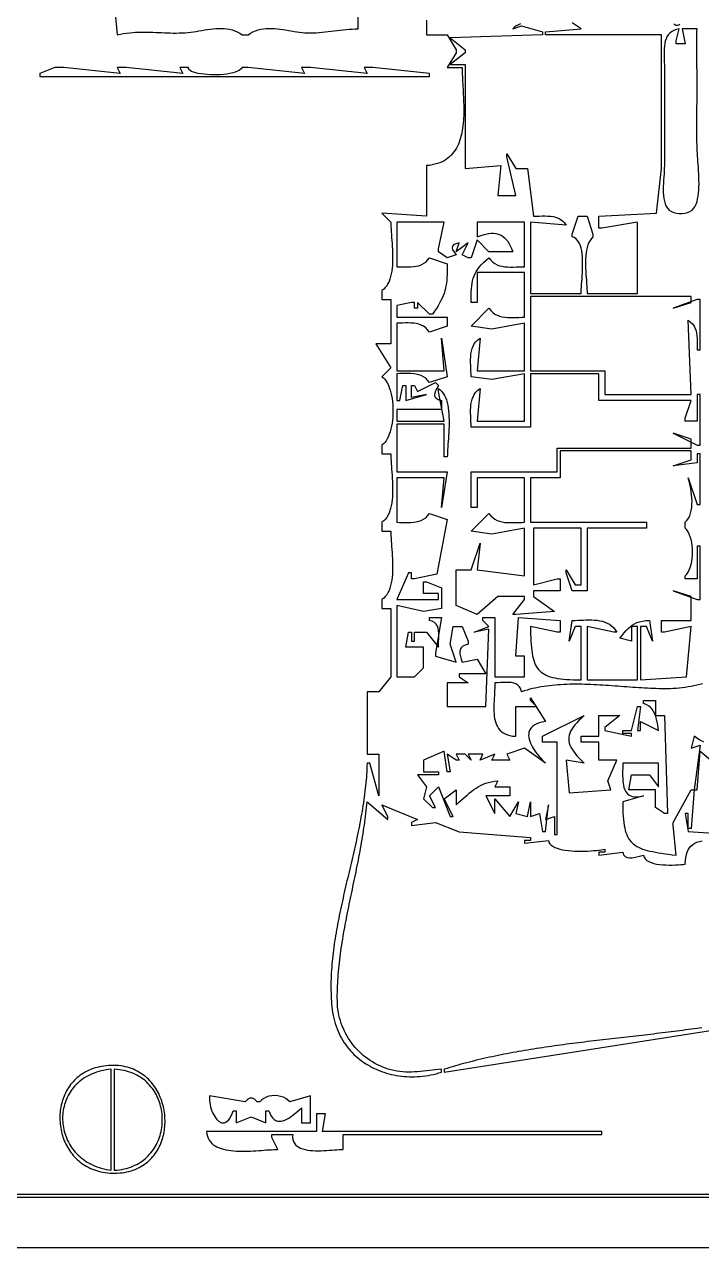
# Model space of a CAD drawing. Header units: metres. Extents: x 0 to 1224, y 0 to 793.
# Drawn here: x 243.8 to 471.5, y 0 to 411.5 of the extents above; entities that cross this region are included whole.
import ezdxf

# ---------------------------------------------------------------- set-up
doc = ezdxf.new("R2010")
doc.units = ezdxf.units.M

msp = doc.modelspace()

# ---------------------------------------------------------------- linework, layer by layer
for points in [[(0, 791), (0, 0), (1224, 0), (1224, 791), (0, 791)], [(36, 774), (36, 17), (1206, 17), (1206, 774), (36, 774)], [(37, 773), (37, 18), (1205, 18), (1205, 773), (37, 773)], [(273, 430), (275, 408), (276.0715, 408.2336), (277.125, 408.4283), (278.162, 408.5871), (279.1842, 408.7128), (280.1932, 408.8084), (281.1904, 408.8769), (282.1775, 408.921), (283.156, 408.9439), (284.1276, 408.9483), (285.0938, 408.9372), (286.0562, 408.9136), (287.0164, 408.8803), (287.9759, 408.8403), (288.9364, 408.7965), (289.8995, 408.7518), (290.8666, 408.7093), (291.8394, 408.6716), (292.8195, 408.6419), (293.8084, 408.6231), (294.8077, 408.618), (295.8191, 408.6295), (296.844, 408.6607), (297.8842, 408.7145), (298.7808, 408.7878), (299.6906, 408.8917), (300.6116, 409.0195), (301.542, 409.1647), (302.4799, 409.3209), (303.4235, 409.4815), (304.371, 409.6401), (305.3204, 409.7901), (306.27, 409.925), (307.2178, 410.0384), (308.162, 410.1236), (309.1008, 410.1743), (310.0323, 410.1838), (310.9547, 410.1458), (311.8661, 410.0536), (312.7647, 409.9008), (313.6485, 409.6809), (314.5158, 409.3874), (315.3647, 409.0137), (316.1934, 408.5534), (317, 408), (318, 408), (319, 408), (319.8065, 408.5534), (320.6351, 409.0137), (321.484, 409.3874), (322.3513, 409.6809), (323.2352, 409.9008), (324.1337, 410.0536), (325.0451, 410.1458), (325.9675, 410.1838), (326.899, 410.1743), (327.8378, 410.1236), (328.7821, 410.0384), (329.7299, 409.925), (330.6794, 409.7901), (331.6289, 409.6401), (332.5763, 409.4815), (333.5199, 409.3209), (334.4578, 409.1647), (335.3882, 409.0195), (336.3092, 408.8917), (337.219, 408.7878), (338.1157, 408.7145), (339.049, 408.674), (339.9988, 408.6666), (340.9633, 408.6885), (341.9408, 408.7359), (342.9295, 408.8052), (343.9276, 408.8926), (344.9334, 408.9944), (345.9451, 409.1069), (346.961, 409.2263), (347.9792, 409.349), (348.9981, 409.4711), (350.0159, 409.5891), (351.0307, 409.6991), (352.0409, 409.7975), (353.0447, 409.8805), (354.0403, 409.9444), (355.026, 409.9854), (356, 410), (356, 454)], [(379, 413), (379, 408), (386, 408), (389, 403), (389, 402), (386, 397), (391, 397), (391.0054, 396.2629), (391.021, 395.505), (391.0453, 394.728), (391.0769, 393.9331), (391.1145, 393.122), (391.1568, 392.2962), (391.2022, 391.457), (391.2496, 390.606), (391.2975, 389.7448), (391.3445, 388.8747), (391.3893, 387.9972), (391.4305, 387.114), (391.4667, 386.2264), (391.4967, 385.3359), (391.5189, 384.4441), (391.5322, 383.5524), (391.5349, 382.6623), (391.5259, 381.7753), (391.5038, 380.8929), (391.4672, 380.0166), (391.4146, 379.1479), (391.3448, 378.2882), (391.2564, 377.4391), (391.148, 376.602), (391.0183, 375.7785), (390.8659, 374.97), (390.6893, 374.178), (390.4874, 373.404), (390.2586, 372.6495), (390.0016, 371.916), (389.7151, 371.2049), (389.3977, 370.5178), (389.048, 369.8562), (388.6646, 369.2215), (388.2463, 368.6153), (387.7915, 368.039), (387.2991, 367.4941), (386.7675, 366.9821), (386.1954, 366.5045), (385.5815, 366.0628), (384.9244, 365.6585), (384.2227, 365.293), (383.4751, 364.9679), (382.6801, 364.6847), (381.8365, 364.4448), (380.9429, 364.2497), (379.9978, 364.1009), (379, 364), (379, 347), (364, 348), (367, 345), (367.0108, 344.2656), (367.041, 343.4733), (367.0867, 342.6286), (367.1444, 341.7374), (367.2103, 340.8055), (367.2809, 339.8385), (367.3523, 338.8422), (367.421, 337.8224), (367.4833, 336.7848), (367.5354, 335.7353), (367.5738, 334.6794), (367.5948, 333.623), (367.5946, 332.5719), (367.5697, 331.5317), (367.5163, 330.5083), (367.4307, 329.5073), (367.3093, 328.5346), (367.1485, 327.5959), (366.9445, 326.6969), (366.6937, 325.8434), (366.3924, 325.0412), (366.037, 324.2959), (365.6236, 323.6134), (365.1488, 322.9994), (364.6088, 322.4597), (364, 322), (364, 319), (367, 319), (367, 304), (362, 304), (367, 296), (364, 293), (364.5108, 292.6065), (364.9837, 292.118), (365.4189, 291.5417), (365.8162, 290.8849), (366.1756, 290.1549), (366.4972, 289.3591), (366.781, 288.5047), (367.027, 287.5991), (367.2351, 286.6497), (367.4053, 285.6636), (367.5378, 284.6483), (367.6324, 283.611), (367.6891, 282.5591), (367.708, 281.4999), (367.6891, 280.4407), (367.6324, 279.3888), (367.5378, 278.3515), (367.4053, 277.3362), (367.2351, 276.3502), (367.0269, 275.4007), (366.781, 274.4951), (366.4972, 273.6408), (366.1756, 272.845), (365.8162, 272.115), (365.4189, 271.4582), (364.9837, 270.8819), (364.5108, 270.3934), (364, 270), (364, 267), (367, 267), (367.0108, 266.2656), (367.041, 265.4732), (367.0867, 264.6286), (367.1444, 263.7374), (367.2103, 262.8054), (367.2809, 261.8384), (367.3523, 260.8422), (367.421, 259.8224), (367.4833, 258.7848), (367.5354, 257.7352), (367.5738, 256.6794), (367.5948, 255.623), (367.5946, 254.5719), (367.5697, 253.5317), (367.5163, 252.5083), (367.4307, 251.5073), (367.3093, 250.5346), (367.1485, 249.5959), (366.9445, 248.6969), (366.6937, 247.8435), (366.3924, 247.0412), (366.037, 246.296), (365.6236, 245.6135), (365.1488, 244.9995), (364.6088, 244.4597), (364, 244), (364, 241), (367, 241), (367.0108, 240.2656), (367.041, 239.4732), (367.0867, 238.6286), (367.1444, 237.7374), (367.2103, 236.8054), (367.2809, 235.8384), (367.3523, 234.8422), (367.421, 233.8224), (367.4833, 232.7848), (367.5354, 231.7352), (367.5738, 230.6794), (367.5948, 229.623), (367.5946, 228.5719), (367.5697, 227.5317), (367.5163, 226.5083), (367.4307, 225.5073), (367.3093, 224.5346), (367.1485, 223.5959), (366.9445, 222.6969), (366.6937, 221.8435), (366.3924, 221.0412), (366.037, 220.296), (365.6236, 219.6135), (365.1488, 218.9995), (364.6088, 218.4597), (364, 218), (364, 215), (367, 215), (367, 192), (363, 187), (359, 187), (359, 166), (363, 166), (363, 152), (360, 163), (359, 163), (358.9749, 162.0518), (358.9392, 161.1023), (358.893, 160.1515), (358.8367, 159.1995), (358.7705, 158.2463), (358.6947, 157.2919), (358.6097, 156.3363), (358.5156, 155.3797), (358.4129, 154.422), (358.3017, 153.4632), (358.1825, 152.5034), (358.0554, 151.5426), (357.9207, 150.5809), (357.7789, 149.6183), (357.63, 148.6548), (357.4745, 147.6904), (357.3126, 146.7253), (357.1446, 145.7593), (356.9708, 144.7926), (356.7914, 143.8252), (356.6069, 142.8572), (356.4174, 141.8884), (356.2233, 140.9191), (356.0248, 139.9492), (355.8222, 138.9787), (355.6159, 138.0077), (355.4061, 137.0362), (355.1931, 136.0643), (354.9771, 135.092), (354.7586, 134.1192), (354.5377, 133.1462), (354.3148, 132.1728), (354.0901, 131.1991), (353.864, 130.2252), (353.6367, 129.2511), (353.4085, 128.2767), (353.1797, 127.3023), (352.9507, 126.3277), (352.7216, 125.353), (352.4928, 124.3783), (352.2645, 123.4036), (352.0371, 122.4288), (351.8109, 121.4542), (351.5861, 120.4796), (351.363, 119.5051), (351.1419, 118.5307), (350.9231, 117.5566), (350.707, 116.5827), (350.4937, 115.609), (350.2835, 114.6356), (350.0769, 113.6625), (349.874, 112.6897), (349.6751, 111.7173), (349.4805, 110.7454), (349.2906, 109.7739), (349.1056, 108.8028), (348.9258, 107.8323), (348.7515, 106.8623), (348.5829, 105.8929), (348.4205, 104.9241), (348.2643, 103.956), (348.1149, 102.9885), (347.9723, 102.0218), (347.837, 101.0557), (347.7092, 100.0905), (347.5892, 99.1261), (347.4773, 98.1625), (347.3738, 97.1998), (347.279, 96.238), (347.1931, 95.2771), (347.1165, 94.3173), (347.0494, 93.3584), (346.9921, 92.4006), (346.945, 91.4438), (346.9083, 90.4882), (346.8823, 89.5337), (346.8673, 88.5803), (346.8635, 87.6282), (346.8713, 86.6773), (346.891, 85.7277), (346.9228, 84.7794), (346.9671, 83.8325), (347.0241, 82.8869), (347.0941, 81.9427), (347.1775, 81)], [(410.6728, 411.696), (409.8918, 411.377), (409.1807, 410.9915), (408.5475, 410.5342), (408, 410), (411, 411), (418, 409), (418, 408), (387, 407), (392, 403), (392, 402), (387, 398), (392, 398), (392, 363), (404, 364), (403, 354), (409, 354), (406, 367), (406, 368), (409, 363), (413, 363), (415, 347), (415.9689, 347.012), (416.9373, 347.0384), (417.8996, 347.0642), (418.8506, 347.0745), (419.7846, 347.0542), (420.6964, 346.9886), (421.5805, 346.8625), (422.4315, 346.661), (423.2439, 346.3692), (424.0124, 345.9722), (424.7315, 345.4549), (425.3958, 344.8025), (426, 344), (414, 345), (414, 321), (431, 321), (431.0125, 321.6584), (431.047, 322.4027), (431.0984, 323.2229), (431.1617, 324.1088), (431.2319, 325.0503), (431.304, 326.0373), (431.3732, 327.0597), (431.4342, 328.1075), (431.4823, 329.1705), (431.5125, 330.2387), (431.5196, 331.3019), (431.4988, 332.35), (431.445, 333.3731), (431.3534, 334.3609), (431.2188, 335.3033), (431.0364, 336.1904), (430.801, 337.0119), (430.5079, 337.7578), (430.1519, 338.418), (429.7281, 338.9825), (429.2315, 339.441), (428.6571, 339.7835), (428, 340), (428, 341), (430, 347), (433, 347), (435, 341), (435, 340), (434.4657, 339.4524), (434.0084, 338.8192), (433.6229, 338.1081), (433.3039, 337.3271), (433.0462, 336.484), (432.8447, 335.5868), (432.694, 334.6434), (432.589, 333.6616), (432.5244, 332.6494), (432.495, 331.6145), (432.4955, 330.5651), (432.5208, 329.5088), (432.5656, 328.4536), (432.6248, 327.4075), (432.6929, 326.3783), (432.765, 325.3738), (432.8356, 324.4021), (432.8997, 323.4709), (432.9519, 322.5883), (432.9871, 321.762), (433, 321), (450, 321), (450, 345), (438, 343), (437, 343), (437, 347), (456.3966, 348.0278), (458, 363), (458, 408), (419, 408), (419, 409), (431, 410), (428, 412)], [(462.2194, 411.727), (462.5257, 411.4628), (462.8414, 411.287), (463.1658, 411.2077), (463.4983, 411.2329), (463.8382, 411.3704), (464.185, 411.6282)], [(470, 410), (465, 410), (466, 405), (463, 405), (463, 406), (464, 410), (463.01, 409.7718), (462.1539, 409.4467), (461.4223, 409.032), (460.8059, 408.535), (460.2952, 407.9629), (459.8807, 407.323), (459.5533, 406.6226), (459.3033, 405.8689), (459.1215, 405.0691), (458.9984, 404.2307), (458.9247, 403.3607), (458.8909, 402.4665), (458.8876, 401.5554), (458.9055, 400.6346), (458.9351, 399.7114), (458.9671, 398.793), (458.9921, 397.8868), (459.0007, 397), (459, 364), (458.9837, 363.1301), (458.9409, 362.2007), (458.8805, 361.2227), (458.8113, 360.2066), (458.7424, 359.1633), (458.6826, 358.1034), (458.6409, 357.0378), (458.6261, 355.9771), (458.6472, 354.9321), (458.7131, 353.9135), (458.8328, 352.932), (459.0151, 351.9984), (459.269, 351.1235), (459.6034, 350.3179)], [(459.6033, 350.3179), (460.0512, 349.6382), (460.6518, 349.0719), (461.3774, 348.6188), (462.2001, 348.279), (463.0923, 348.0524), (464.0261, 347.9391), (464.9738, 347.9391), (465.9076, 348.0524), (466.7997, 348.279), (467.6225, 348.6188), (468.348, 349.0719), (468.9487, 349.6382), (469.3966, 350.3179), (469.7191, 351.0723), (469.9859, 351.8994), (470.201, 352.7907), (470.3688, 353.7375), (470.4935, 354.7311), (470.5794, 355.7631), (470.6308, 356.8247), (470.6518, 357.9075), (470.6467, 359.0026), (470.6198, 360.1017), (470.5754, 361.196), (470.5177, 362.2769), (470.4509, 363.3359), (470.3793, 364.3643), (470.3073, 365.3535), (470.2389, 366.2949), (470.1785, 367.1799), (470.1304, 368), (470.0817, 369.005), (470.0396, 370.0082), (470.0038, 371.0099), (469.974, 372.0102), (469.9499, 373.0094), (469.9311, 374.0078), (469.9173, 375.0055), (469.9082, 376.0029), (469.9035, 377.0001), (469.9029, 377.9973), (469.9061, 378.9949), (469.9126, 379.993), (469.9223, 380.9919), (469.9348, 381.9918), (469.9498, 382.993), (469.967, 383.9956), (469.9861, 385), (470.0034, 386.0067), (470.0159, 387.0125), (470.024, 388.0172), (470.0282, 389.0211), (470.029, 390.024), (470.0267, 391.0262), (470.0218, 392.0277), (470.0148, 393.0285), (470.0061, 394.0287), (469.9961, 395.0283), (469.9853, 396.0275), (469.9742, 397.0262), (469.9632, 398.0246), (469.9527, 399.0227), (469.9432, 400.0205), (469.9351, 401.0182), (469.9288, 402.0158), (469.9249, 403.0133), (469.9238, 404.0109), (469.9259, 405.0085), (469.9316, 406.0063), (469.9414, 407.0042), (469.9558, 408.0025), (469.9751, 409.001), (470, 410)], [(254, 397), (249, 395), (249, 394), (380, 394), (380, 395), (361, 397), (358, 397), (359, 395), (340, 397), (337, 397), (338, 395), (319, 397), (318, 397), (317, 397), (316.6294, 396.5387), (316.113, 396.1288), (315.4664, 395.7692), (314.7048, 395.4582), (313.844, 395.1947), (312.8992, 394.9771), (311.886, 394.8043), (310.8199, 394.6747), (309.7163, 394.5871), (308.5907, 394.54), (307.4587, 394.5322), (306.3356, 394.5622), (305.2369, 394.6287), (304.1782, 394.7303), (303.1748, 394.8656), (302.2424, 395.0334), (301.3963, 395.2321), (300.6521, 395.4606), (300.0251, 395.7173), (299.5309, 396.001), (299.185, 396.3102), (299.0029, 396.6437), (299, 397), (296, 397), (297, 395), (278, 397), (275, 397), (276, 395), (257, 397), (254, 397)], [(369, 345), (369, 330), (369.9689, 329.9879), (370.9373, 329.9615), (371.8996, 329.9356), (372.8505, 329.9254), (373.7846, 329.9456), (374.6964, 330.0113), (375.5805, 330.1374), (376.4314, 330.3388), (377.2439, 330.6306), (378.0124, 331.0277), (378.7315, 331.5449), (379.3958, 332.1974), (380, 333), (386, 331), (385.9937, 329.7193), (385.9729, 328.5251), (385.9343, 327.4087), (385.8745, 326.3612), (385.7904, 325.3739), (385.6787, 324.4378), (385.5361, 323.5442), (385.3593, 322.6843), (385.1453, 321.8493), (384.8906, 321.0304), (384.592, 320.2187), (384.2462, 319.4054), (383.8501, 318.5818), (383.4004, 317.7391), (382.8938, 316.8683), (382.327, 315.9607), (381.6968, 315.0075), (381, 314), (380, 314), (376, 318), (376, 316), (375, 316), (375, 318), (374, 318), (369, 317), (369, 313), (386, 313), (386, 310), (380, 308), (379.3958, 308.8025), (378.7315, 309.455), (378.0124, 309.9722), (377.2439, 310.3693), (376.4315, 310.661), (375.5805, 310.8625), (374.6964, 310.9886), (373.7846, 311.0543), (372.8506, 311.0745), (371.8997, 311.0642), (370.9373, 311.0384), (369.9689, 311.012), (369, 311), (369, 295), (385, 295), (384, 306), (386, 293), (380, 291), (379.3958, 291.8025), (378.7315, 292.4549), (378.0124, 292.9722), (377.2439, 293.3692), (376.4315, 293.661), (375.5805, 293.8625), (374.6964, 293.9886), (373.7846, 294.0542), (372.8506, 294.0745), (371.8997, 294.0642), (370.9373, 294.0384), (369.9689, 294.012), (369, 294), (369, 285), (370, 285), (371, 290), (372, 290), (372, 285), (379, 287), (374, 286), (374, 290), (375, 290), (376, 288), (382, 291), (383, 290), (382.4882, 289.0519), (382.0697, 288.2007), (381.7888, 287.4441), (381.6898, 286.7798), (381.817, 286.2055), (382.2149, 285.7189), (382.9278, 285.3178), (384, 285), (384, 282), (369, 282), (369, 278), (385, 278), (383, 288), (383, 289), (383.6088, 288.5402), (384.1488, 288.0004), (384.6236, 287.3864), (385.037, 286.7039), (385.3924, 285.9587), (385.6937, 285.1564), (385.9445, 284.3029), (386.1485, 283.404), (386.3093, 282.4652), (386.4307, 281.4925), (386.5163, 280.4916), (386.5697, 279.4682), (386.5946, 278.428), (386.5948, 277.3769), (386.5738, 276.3205), (386.5354, 275.2646), (386.4833, 274.215), (386.421, 273.1775), (386.3523, 272.1577), (386.2809, 271.1614), (386.2103, 270.1944), (386.1444, 269.2625), (386.0867, 268.3713), (386.041, 267.5266), (386.0108, 266.7343), (386, 266), (385, 266), (385, 277), (369, 277), (369, 261), (386, 261), (384, 249), (385, 259), (369, 259), (369, 244), (369.9689, 243.9879), (370.9373, 243.9615), (371.8996, 243.9356), (372.8505, 243.9254), (373.7846, 243.9456), (374.6964, 244.0113), (375.5805, 244.1374), (376.4314, 244.3388), (377.2439, 244.6306), (378.0124, 245.0277), (378.7315, 245.5449), (379.3958, 246.1974), (380, 247), (386, 245), (382.436, 226.5687), (375, 225), (374, 225), (374, 227), (373, 227), (369, 218), (383, 218), (383, 220), (378, 220), (378, 224), (379, 224), (384, 222), (384, 215), (378, 214), (369, 216), (369, 192), (375, 192), (378, 195), (378, 202), (372, 202), (373, 207), (374, 207), (374, 204), (375, 204), (375, 207), (379, 207), (383, 202), (383.0215, 202.9252), (383.0706, 203.8691), (383.1242, 204.8164), (383.1593, 205.752), (383.1527, 206.6607), (383.0813, 207.5275), (382.9221, 208.3372), (382.6519, 209.0747), (382.2477, 209.7249), (381.6864, 210.2725), (380.9448, 210.7026), (380, 211), (380, 212), (384, 212), (382, 200), (382, 199), (389, 197), (387, 203), (388, 209), (391, 209), (393, 204), (393, 203), (391.9548, 202.6935), (391.1803, 202.2868), (390.6485, 201.7842), (390.3317, 201.1901), (390.2022, 200.5089), (390.232, 199.745), (390.3934, 198.9026), (390.6587, 197.9861), (391, 197), (396, 198), (399, 193), (390, 193), (390, 192), (393, 190), (386, 190), (386, 182), (399, 182), (400, 208), (395, 207), (400, 209), (398, 211), (398, 212), (402, 212), (402, 192), (412, 192), (412, 199), (409, 199), (410, 212), (424, 211), (424, 207), (423, 207), (414, 209), (414.0066, 207.6505), (414.0259, 206.3679), (414.0597, 205.1507), (414.11, 203.9971), (414.1784, 202.9056), (414.2669, 201.8745), (414.3774, 200.9023), (414.5116, 199.9873), (414.6714, 199.128), (414.8588, 198.3227), (415.0754, 197.5697), (415.3232, 196.8676), (415.604, 196.2146), (415.9197, 195.6092), (416.272, 195.0497), (416.663, 194.5346), (417.0943, 194.0622), (417.5679, 193.631), (418.0857, 193.2392), (418.6493, 192.8853), (419.2608, 192.5678), (419.9219, 192.2848), (420.6345, 192.035), (421.4005, 191.8166), (422.2217, 191.628), (423.0999, 191.4676), (424.037, 191.3339), (425.0349, 191.2251), (426.0953, 191.1398), (427.2202, 191.0762), (428.4114, 191.0328), (429.6707, 191.0079), (431, 191), (431, 209), (429, 209), (427, 204), (428, 211), (428.9208, 211.0117), (429.8567, 211.0413), (430.8029, 211.0803), (431.7546, 211.1201), (432.707, 211.1523), (433.6556, 211.1683), (434.5953, 211.1595), (435.5217, 211.1176), (436.4298, 211.034), (437.315, 210.9001), (438.1724, 210.7075), (438.9974, 210.4477), (439.7852, 210.1121), (440.5311, 209.6922), (441.2302, 209.1796), (441.8779, 208.5657), (442.4694, 207.842), (443, 207), (442, 207), (433, 209), (433, 191), (450, 191), (450, 209), (448, 209), (448, 204), (444, 205), (444.7634, 205.9375), (445.4762, 206.7923), (446.1574, 207.5655), (446.8259, 208.2578), (447.5009, 208.8703), (448.2012, 209.4038), (448.9459, 209.8594), (449.754, 210.2379), (450.6444, 210.5403), (451.6362, 210.7674), (452.7484, 210.9204), (454, 211), (455, 204), (453, 209), (451, 209), (451, 191), (466.3966, 192.0278), (468, 209), (459, 207), (458, 207), (458, 211), (468, 211), (468, 219), (462, 221), (470, 218), (471, 218), (471, 236), (470, 236), (470, 225), (466, 225), (466, 226), (466.517, 226.5442), (466.9732, 227.2101), (467.3685, 227.9824), (467.7031, 228.846), (467.9768, 229.7855), (468.1897, 230.7859), (468.3417, 231.8319), (468.433, 232.9083), (468.4634, 234), (468.433, 235.0916), (468.3417, 236.168), (468.1897, 237.214), (467.9768, 238.2144), (467.7031, 239.1539), (467.3685, 240.0175), (466.9732, 240.7898), (466.517, 241.4557), (466, 242), (466, 243), (466, 244), (466.6136, 244.6371), (467.1195, 245.3696), (467.525, 246.1856), (467.8374, 247.0733), (468.0641, 248.0209), (468.2123, 249.0164), (468.2896, 250.0479), (468.3031, 251.1038), (468.2603, 252.172), (468.1685, 253.2407), (468.0351, 254.2981), (467.8673, 255.3323), (467.6725, 256.3314), (467.4582, 257.2837), (467.2315, 258.1771), (467, 259), (470, 250), (471, 250), (471, 267), (470, 267), (470, 264), (462, 263), (468, 265), (468, 268), (424, 268), (424, 259), (414, 259), (414, 244), (453, 244), (453, 242), (433, 242), (433, 221), (428, 221), (426, 227), (426, 228), (429, 223), (431, 223), (431, 242), (415, 242), (415, 223), (423, 225), (424, 225), (424, 221), (415, 221), (415, 219), (422, 214), (409, 213), (408, 213), (412, 218), (412, 219), (403, 219), (396, 213), (389, 216), (389, 228), (394, 228), (397, 237), (396, 228), (412, 226), (412, 242), (401, 240), (394, 241), (400, 247), (400.5956, 246.2111), (401.2577, 245.5639), (401.9797, 245.0452), (402.7551, 244.6415), (403.5772, 244.3396), (404.4396, 244.1261), (405.3356, 243.9876), (406.2588, 243.9109), (407.2025, 243.8825), (408.1602, 243.8892), (409.1254, 243.9177), (410.0914, 243.9545), (411.0518, 243.9864), (412, 244), (412, 259), (396, 259), (396, 249), (394, 249), (394, 261), (423, 261), (423, 269), (468, 269), (468, 272), (462, 274), (470, 270), (471, 270), (471, 287), (470, 287), (470, 278), (466, 278), (466, 279), (468, 285), (437, 285), (437, 294), (414, 294), (414, 276), (394, 276), (393.9856, 276.9276), (393.9505, 277.878), (393.9064, 278.8437), (393.8653, 279.8177), (393.839, 280.7927), (393.8394, 281.7613), (393.8783, 282.7164), (393.9676, 283.6507), (394.1191, 284.5569), (394.3448, 285.4279), (394.6564, 286.2564), (395.0659, 287.035), (395.585, 287.7567), (396.2258, 288.4141), (397, 289), (396, 278), (412, 278), (412, 294), (401, 292), (394, 293), (393.9856, 293.9276), (393.9505, 294.878), (393.9064, 295.8437), (393.8653, 296.8177), (393.839, 297.7927), (393.8394, 298.7613), (393.8783, 299.7164), (393.9676, 300.6507), (394.1191, 301.5569), (394.3448, 302.4279), (394.6564, 303.2564), (395.0659, 304.035), (395.585, 304.7567), (396.2258, 305.4141), (397, 306), (396, 295), (412, 295), (412, 311), (401, 309), (394, 310), (400, 316), (400.5956, 315.2111), (401.2577, 314.5639), (401.9797, 314.0452), (402.7551, 313.6415), (403.5772, 313.3396), (404.4396, 313.126), (405.3356, 312.9876), (406.2588, 312.9108), (407.2025, 312.8825), (408.1602, 312.8892), (409.1254, 312.9177), (410.0914, 312.9545), (411.0518, 312.9864), (412, 313), (412, 328), (396, 328), (396, 318), (394, 318), (394.0035, 319.2503), (394.0184, 320.4178), (394.0512, 321.5097), (394.1083, 322.5336), (394.1961, 323.4967), (394.3212, 324.4064), (394.4899, 325.2701), (394.7088, 326.0952), (394.9842, 326.8891), (395.3227, 327.6591), (395.7307, 328.4126), (396.2147, 329.1569), (396.7811, 329.8995), (397.4363, 330.6478), (398.1869, 331.409), (399.0393, 332.1906), (400, 333), (400.5956, 332.2111), (401.2577, 331.5639), (401.9797, 331.0452), (402.7551, 330.6415), (403.5772, 330.3396), (404.4396, 330.126), (405.3356, 329.9876), (406.2588, 329.9108), (407.2025, 329.8825), (408.1602, 329.8892), (409.1254, 329.9177), (410.0914, 329.9545), (411.0518, 329.9864), (412, 330), (412, 345), (396, 345), (396, 340), (397.034, 340.4059), (398.0248, 340.7341), (398.9728, 340.9828), (399.8784, 341.1499), (400.7421, 341.2335), (401.5643, 341.2315), (402.3455, 341.142), (403.0861, 340.9631), (403.7866, 340.6926), (404.4474, 340.3288), (405.069, 339.8695), (405.6518, 339.3129), (406.1963, 338.6569), (406.7029, 337.8996), (407.1721, 337.039), (407.6043, 336.0731), (408, 335), (400, 335), (396, 339), (394, 333), (393, 333), (391, 334), (393, 338), (389, 335), (390, 338), (388.8688, 337.6923), (388.1084, 337.3181), (387.6939, 336.8644), (387.6005, 336.3185), (387.8036, 335.6676), (388.2783, 334.899), (389, 334), (386, 333), (383, 335), (383, 336), (385, 345), (369, 345)], [(414, 320), (414, 295), (439, 295), (439, 287), (468, 287), (467, 312), (467.8147, 311.3894), (468.4711, 310.7263), (468.986, 310.0142), (469.376, 309.2568), (469.6577, 308.4577), (469.8479, 307.6205), (469.9632, 306.7488), (470.0203, 305.8463), (470.0358, 304.9165), (470.0265, 303.9631), (470.009, 302.9897), (470, 302), (471, 302), (471, 319), (470, 319), (462, 316), (468, 318), (468, 320), (414, 320)], [(471.8584, 189.6075), (470.8853, 189.3878), (469.9118, 189.1751), (468.9373, 188.9721), (467.9608, 188.7814), (466.9815, 188.6054), (465.9985, 188.4468), (465.011, 188.3081), (464.0182, 188.192), (463.0192, 188.101), (462.0131, 188.0376), (460.9992, 188.0046), (460.06, 187.9941), (459.1143, 187.9939), (458.1623, 188.0031), (457.2045, 188.0212), (456.2411, 188.0476), (455.2723, 188.0815), (454.2985, 188.1224), (453.32, 188.1696), (452.337, 188.2224), (451.3499, 188.2802), (450.359, 188.3424), (449.3646, 188.4083), (448.3669, 188.4773), (447.3663, 188.5486), (446.3631, 188.6218), (445.3575, 188.6961), (444.3498, 188.7709), (443.3404, 188.8455), (442.3296, 188.9194), (441.3176, 188.9917), (440.3048, 189.062), (439.2914, 189.1296), (438.2777, 189.1938), (437.2641, 189.2539), (436.2508, 189.3094), (435.2382, 189.3596), (434.2265, 189.4038), (433.216, 189.4414), (432.207, 189.4718), (431.1999, 189.4942), (430.1949, 189.5081), (429.1924, 189.5129), (428.1925, 189.5078), (427.1957, 189.4922), (426.2022, 189.4655), (425.2123, 189.4271), (424.2263, 189.3762), (423.2445, 189.3123), (422.2672, 189.2347), (421.2948, 189.1427), (420.3274, 189.0357), (419.3654, 188.9132), (418.4092, 188.7743), (417.4589, 188.6185), (416.5149, 188.4452), (415.5775, 188.2536), (414.6471, 188.0432), (413.7238, 187.8132), (412.8079, 187.5631), (411.8999, 187.2923), (411, 187), (410.7026, 187.9448), (410.2725, 188.6864), (409.7249, 189.2477), (409.0747, 189.6519), (408.3372, 189.9221), (407.5275, 190.0813), (406.6607, 190.1527), (405.752, 190.1593), (404.8164, 190.1242), (403.8691, 190.0706), (402.9252, 190.0215), (402, 190), (401.9896, 189.1653), (401.9615, 188.3128), (401.9204, 187.4461), (401.8708, 186.5689), (401.8173, 185.6849), (401.7646, 184.7978), (401.7173, 183.9113), (401.6799, 183.0291), (401.6572, 182.1549), (401.6536, 181.2924), (401.6739, 180.4453), (401.7226, 179.6173), (401.8043, 178.812), (401.9237, 178.0332), (402.0854, 177.2846), (402.2939, 176.5698), (402.5539, 175.8926), (402.87, 175.2567), (403.2468, 174.6657), (403.6889, 174.1234), (404.2009, 173.6334), (404.7875, 173.1995), (405.4533, 172.8253), (406.2028, 172.5146), (407.0406, 172.271), (407.9715, 172.0982), (409, 172), (409, 182), (416, 182), (414, 184), (414, 185), (419, 177), (417.9055, 176.7861), (416.9443, 176.518), (416.1107, 176.1992), (415.3989, 175.8331), (414.8032, 175.4234), (414.3179, 174.9735), (413.9372, 174.487), (413.6556, 173.9675), (413.4672, 173.4184), (413.3664, 172.8434), (413.3474, 172.246), (413.4045, 171.6297), (413.5321, 170.998), (413.7244, 170.3545), (413.9757, 169.7027), (414.2802, 169.0462), (414.6323, 168.3885), (415.0263, 167.7332), (415.4565, 167.0837), (415.9171, 166.4437), (416.4024, 165.8167), (416.9067, 165.2062), (417.4243, 164.6157), (417.9496, 164.0488), (418.4767, 163.509), (419, 163), (412, 168), (406, 166), (407, 164), (406, 164), (401, 164), (402, 166), (397, 164), (398, 166), (393, 166), (394, 164), (392, 166), (389, 166), (390, 164), (389, 164), (386, 166), (387, 160), (386, 160), (385, 167), (378, 164), (378, 160), (383, 160), (383, 159), (376, 159), (379, 155), (378, 151), (381, 148), (382, 148), (380, 152), (383, 155), (387, 145), (388, 145), (385, 151), (389, 154), (389, 149), (389.8193, 149.6964), (390.6015, 150.3817), (391.3542, 151.0523), (392.0848, 151.705), (392.8009, 152.3363), (393.51, 152.9427), (394.2196, 153.5209), (394.9373, 154.0675), (395.6705, 154.579), (396.4268, 155.052), (397.2138, 155.4832), (398.0389, 155.8691), (398.9097, 156.2063), (399.8336, 156.4914), (400.8183, 156.721), (401.8713, 156.8916), (403, 157), (402, 155), (407, 155), (407, 152), (399, 152), (402, 146), (402, 151), (407, 145), (410, 150), (409, 146), (413, 145), (414, 150), (414, 145), (417, 146), (418, 140), (419, 140), (420, 149), (419, 144), (422, 145), (422, 139), (423, 139), (423, 170), (418, 170), (418, 172), (432, 179), (431.0852, 178.1582), (430.261, 177.35), (429.5269, 176.5722), (428.8825, 175.8212), (428.327, 175.0937), (427.8601, 174.3861), (427.4812, 173.6952), (427.1898, 173.0174), (426.9853, 172.3494), (426.8672, 171.6878), (426.835, 171.0291), (426.8882, 170.3699), (427.0263, 169.7068), (427.2486, 169.0364), (427.5548, 168.3553), (427.9442, 167.66), (428.4164, 166.9472), (428.9708, 166.2134), (429.6068, 165.4551), (430.3241, 164.6691), (431.122, 163.8519), (432, 163), (426, 164), (427, 153), (441, 154), (440, 157), (443, 164), (437, 164), (437, 170), (431, 170), (431, 172), (437, 172), (437, 179), (444, 179), (439, 175), (439, 174), (448, 172), (448, 173), (445, 173), (445, 174), (448, 174), (450, 182), (451, 182), (450, 174), (451, 174), (451, 177), (457, 174), (456.9191, 174.9014), (456.7972, 175.8342), (456.6282, 176.7807), (456.4062, 177.7232), (456.1251, 178.644), (455.779, 179.5256), (455.3618, 180.3502), (454.8675, 181.1001), (454.2902, 181.7577), (453.6238, 182.3054), (452.8624, 182.7253), (452, 183), (452, 184), (456, 184), (456, 179), (459, 179), (460, 146), (459, 146), (456, 148), (456, 154), (447, 154), (448, 159), (454, 159), (457, 155), (457, 163), (445, 163), (444.9942, 162.1538), (444.9812, 161.2956), (444.9676, 160.4323), (444.9597, 159.5708), (444.9641, 158.7183), (444.9873, 157.8817), (445.0357, 157.068), (445.1159, 156.2842), (445.2343, 155.5373), (445.3974, 154.8343), (445.6118, 154.1822), (445.8839, 153.5879), (446.2201, 153.0586), (446.627, 152.6012), (447.1112, 152.2226), (447.6789, 151.9299), (448.3369, 151.7302), (449.0914, 151.6303), (449.9492, 151.6373), (450.9165, 151.7582), (452, 152), (445, 150), (445.0087, 148.6403), (445.0358, 147.3589), (445.0828, 146.1531), (445.1512, 145.0202), (445.2424, 143.9577), (445.3578, 142.9627), (445.499, 142.0328), (445.6674, 141.1652), (445.8644, 140.3573), (446.0916, 139.6065), (446.3504, 138.9101), (446.6422, 138.2655), (446.9685, 137.67), (447.3309, 137.121), (447.7306, 136.6158), (448.1693, 136.1517), (448.6484, 135.7262), (449.1694, 135.3367), (449.7336, 134.9803), (450.3426, 134.6545), (450.9978, 134.3567), (451.7008, 134.0842), (452.4528, 133.8344), (453.2556, 133.6046), (454.1104, 133.3921), (455.0188, 133.1944), (455.9822, 133.0087), (457.002, 132.8324), (458.0799, 132.663), (459.2171, 132.4976), (460.4152, 132.3338), (461.6757, 132.1688), (463, 132), (462, 142), (462, 143), (468, 154), (469, 154), (468, 141), (467, 141), (467, 146), (466, 146), (467, 140), (497, 138)], [(469, 172), (468, 168), (471, 169), (469, 154), (470, 154), (471, 167), (489, 152)], [(472.3079, 169.9924), (471.445, 170.4485), (470.6051, 170.9343), (469.7896, 171.4511), (469, 172)], [(347.1774, 81), (347.2891, 80.0058), (347.432, 79.0313), (347.6054, 78.0766), (347.8087, 77.1419), (348.0412, 76.2271), (348.3023, 75.3325), (348.5915, 74.4582), (348.908, 73.6044), (349.2512, 72.771), (349.6206, 71.9583), (350.0154, 71.1663), (350.4351, 70.3953), (350.879, 69.6452), (351.3466, 68.9163), (351.8371, 68.2086), (352.35, 67.5224), (352.8846, 66.8576), (353.4403, 66.2144), (354.0164, 65.593), (354.6125, 64.9934), (355.2277, 64.4159), (355.8615, 63.8604), (356.5133, 63.3272), (357.1825, 62.8163), (357.8683, 62.3279), (358.5703, 61.8621), (359.2877, 61.4191), (360.0199, 60.9988), (360.7663, 60.6015), (361.5264, 60.2274), (362.2993, 59.8764), (363.0846, 59.5487), (363.8816, 59.2445), (364.6897, 58.9639), (365.5082, 58.7069), (366.3365, 58.4738), (367.174, 58.2646), (368.0201, 58.0794), (368.8742, 57.9185), (369.7355, 57.7818), (370.6035, 57.6696), (371.4776, 57.5819), (372.3571, 57.5189), (373.2414, 57.4807), (374.1299, 57.4674), (375.022, 57.4791), (375.917, 57.516), (376.8142, 57.5781), (377.7132, 57.6657), (378.6132, 57.7787), (379.5136, 57.9175), (380.4138, 58.0819), (381.3131, 58.2723), (382.211, 58.4887), (383.1069, 58.7312), (384, 59), (384, 60), (383.0002, 59.9119), (382.0005, 59.8087), (381.0007, 59.6953), (380.001, 59.5766), (379.0011, 59.4576), (378.0013, 59.3431), (377.0014, 59.2381), (376.0015, 59.1475), (375.0015, 59.0761), (374.0015, 59.0289), (373.0014, 59.0109), (372.0012, 59.0269), (371.001, 59.0818), (370.0007, 59.1805), (369.0004, 59.3281), (368, 59.5293), (367.0404, 59.7701), (366.0976, 60.0478), (365.1723, 60.3615), (364.2652, 60.7101), (363.377, 61.093), (362.5085, 61.509), (361.6602, 61.9574), (360.833, 62.4373), (360.0276, 62.9477), (359.2445, 63.4877), (358.4846, 64.0565), (357.7486, 64.6531), (357.0371, 65.2766), (356.3509, 65.9262), (355.6907, 66.6009), (355.0571, 67.2999), (354.4509, 68.0222), (353.8728, 68.7669), (353.3235, 69.5332), (352.8037, 70.3201), (352.314, 71.1268), (351.8553, 71.9523), (351.4282, 72.7957), (351.0335, 73.6562), (350.6717, 74.5328), (350.3437, 75.4246), (350.0501, 76.3308), (349.7916, 77.2505), (349.569, 78.1826), (349.383, 79.1264), (349.2342, 80.0809), (349.1234, 81.0453), (349.0512, 82.0186), (349.0185, 83), (349.0113, 83.9844), (349.0152, 84.9691), (349.03, 85.954), (349.0553, 86.939), (349.0909, 87.9242), (349.1364, 88.9096), (349.1916, 89.8952), (349.2561, 90.8809), (349.3296, 91.8667), (349.4119, 92.8527), (349.5027, 93.8388), (349.6016, 94.825), (349.7084, 95.8113), (349.8228, 96.7978), (349.9444, 97.7843), (350.073, 98.7709), (350.2083, 99.7576), (350.35, 100.7444), (350.4977, 101.7312), (350.6512, 102.7181), (350.8102, 103.705), (350.9744, 104.692), (351.1435, 105.679), (351.3172, 106.6661), (351.4952, 107.6531), (351.6772, 108.6402), (351.8629, 109.6272), (352.052, 110.6143), (352.2442, 111.6013), (352.4393, 112.5884), (352.6368, 113.5753), (352.8366, 114.5623), (353.0383, 115.5492), (353.2416, 116.536), (353.4462, 117.5228), (353.6519, 118.5095), (353.8583, 119.4962), (354.0651, 120.4827), (354.2721, 121.4692), (354.4789, 122.4555), (354.6853, 123.4417), (354.8909, 124.4279), (355.0955, 125.4139), (355.2987, 126.3997), (355.5003, 127.3855), (355.7, 128.371), (355.8974, 129.3565), (356.0922, 130.3417), (356.2843, 131.3268), (356.4732, 132.3117), (356.6587, 133.2964), (356.8404, 134.2809), (357.0182, 135.2652), (357.1916, 136.2493), (357.3604, 137.2332), (357.5243, 138.2168), (357.683, 139.2003), (357.8362, 140.1834), (357.9836, 141.1663), (358.1249, 142.149), (358.2598, 143.1314), (358.388, 144.1135), (358.5092, 145.0953), (358.6231, 146.0769), (358.7294, 147.0581), (358.8279, 148.039), (358.9182, 149.0197), (359, 150), (366, 144), (366, 145), (364, 149), (376, 144), (374, 143), (374, 142), (382, 143), (390, 139.8843), (414, 138), (414, 137), (412, 137), (412, 136), (420, 137), (420.1769, 136.4059), (420.4951, 135.8754), (420.943, 135.4054), (421.5087, 134.9929), (422.1805, 134.6347), (422.9465, 134.3278), (423.7951, 134.0692), (424.7145, 133.8558), (425.6929, 133.6846), (426.7186, 133.5524), (427.7797, 133.4563), (428.8646, 133.3931), (429.9614, 133.3599), (431.0585, 133.3535), (432.144, 133.3709), (433.2061, 133.409), (434.2332, 133.4649), (435.2134, 133.5353), (436.135, 133.6173), (436.9862, 133.7079), (437.7553, 133.8039), (438.4304, 133.9022), (439, 134), (439, 133), (437, 133), (437, 132), (445, 133), (445.294, 132.1237), (445.8027, 131.5434), (446.4859, 131.2141), (447.3034, 131.0911), (448.2151, 131.1295), (449.1807, 131.2844), (450.1602, 131.511), (451.1133, 131.7644), (452, 132), (452.2095, 131.3295), (452.5911, 130.751), (453.1256, 130.2584), (453.7939, 129.8457), (454.5771, 129.5069), (455.456, 129.2358), (456.4117, 129.0265), (457.4251, 128.8729), (458.4772, 128.769), (459.5488, 128.7086), (460.6211, 128.6859), (461.6748, 128.6947), (462.6911, 128.7289), (463.6507, 128.7826), (464.5348, 128.8497), (465.3242, 128.9242), (466, 129), (466.0929, 130.1742), (466.2399, 131.2402), (466.4459, 132.2017), (466.7156, 133.0626), (467.0542, 133.8269), (467.4663, 134.4985), (467.9569, 135.0812), (468.5309, 135.579), (469.1932, 135.9957), (469.9486, 136.3353), (470.8021, 136.6016), (471.7586, 136.7985)], [(471.616, 73.9405), (470.7911, 73.8375), (470, 73.7291), (469.0441, 73.5925), (468.085, 73.4578), (467.123, 73.325), (466.1579, 73.1939), (465.19, 73.0645), (464.2194, 72.9367), (463.246, 72.8104), (462.27, 72.6854), (461.2914, 72.5618), (460.3104, 72.4394), (459.3271, 72.3181), (458.3414, 72.1979), (457.3536, 72.0786), (456.3636, 71.9602), (455.3716, 71.8426), (454.3777, 71.7256), (453.3819, 71.6093), (452.3843, 71.4935), (451.3851, 71.3781), (450.3842, 71.263), (449.3818, 71.1482), (448.378, 71.0336), (447.3728, 70.9191), (446.3664, 70.8045), (445.3587, 70.6898), (444.35, 70.575), (443.3402, 70.4598), (442.3295, 70.3443), (441.318, 70.2283), (440.3057, 70.1118), (439.2927, 69.9947), (438.2791, 69.8769), (437.265, 69.7582), (436.2505, 69.6386), (435.2357, 69.5181), (434.2206, 69.3965), (433.2053, 69.2737), (432.1899, 69.1497), (431.1745, 69.0243), (430.1592, 68.8976), (429.1441, 68.7693), (428.1292, 68.6394), (427.1146, 68.5078), (426.1005, 68.3744), (425.0868, 68.2392), (424.0738, 68.102), (423.0614, 67.9628), (422.0497, 67.8214), (421.0389, 67.6779), (420.0291, 67.532), (419.0202, 67.3837), (418.0124, 67.233), (417.0058, 67.0796), (416.0005, 66.9236), (414.9965, 66.7649), (413.9939, 66.6033), (412.9929, 66.4388), (411.9934, 66.2713), (410.9957, 66.1007), (409.9997, 65.9269), (409.0055, 65.7499), (408.0133, 65.5694), (407.0231, 65.3855), (406.035, 65.1981), (405.0491, 65.007), (404.0655, 64.8122), (403.0842, 64.6137), (402.1054, 64.4112), (401.1291, 64.2047), (400.1554, 63.9942), (399.1844, 63.7795), (398.2161, 63.5605), (397.2508, 63.3372), (396.2883, 63.1095), (395.329, 62.8773), (394.3727, 62.6405), (393.4196, 62.399), (392.4698, 62.1527), (391.5234, 61.9016), (390.5805, 61.6455), (389.641, 61.3843), (388.7052, 61.1181), (387.7731, 60.8466), (386.8448, 60.5698), (385.9204, 60.2876), (385, 60), (385, 59), (428, 65.7253), (506, 78)], [(273, 61.2716), (272.1532, 61.2342), (271.3282, 61.1676), (270.5248, 61.0725), (269.7431, 60.9497), (268.983, 60.7998), (268.2444, 60.6235), (267.5274, 60.4216), (266.8318, 60.1949), (266.1577, 59.9439), (265.5051, 59.6695), (264.8738, 59.3724), (264.2639, 59.0533), (263.6752, 58.7129), (263.1079, 58.3519), (262.5618, 57.9711), (262.0369, 57.5712), (261.5332, 57.1528), (261.0506, 56.7168), (260.5891, 56.2639), (260.1487, 55.7946), (259.7293, 55.3099), (259.3309, 54.8104), (258.9535, 54.2969), (258.597, 53.7699), (258.2614, 53.2304), (257.9466, 52.6789), (257.6526, 52.1163), (257.3795, 51.5432), (257.127, 50.9604), (256.8953, 50.3685), (256.6842, 49.7684), (256.4938, 49.1607), (256.324, 48.5461), (256.1748, 47.9254), (256.046, 47.2993), (255.9378, 46.6685), (255.8501, 46.0337), (255.7827, 45.3957), (255.7358, 44.7552), (255.7092, 44.1129), (255.7029, 43.4695), (255.7169, 42.8257), (255.7511, 42.1823), (255.8056, 41.54), (255.8802, 40.8995), (255.975, 40.2615), (256.0899, 39.6268), (256.2248, 38.9961), (256.3798, 38.37), (256.5548, 37.7494), (256.7497, 37.1349), (256.9646, 36.5273), (257.1993, 35.9272), (257.4539, 35.3354), (257.7283, 34.7527), (258.0225, 34.1797), (258.3365, 33.6172), (258.6701, 33.0659), (259.0235, 32.5265), (259.3965, 31.9997), (259.789, 31.4863), (260.2012, 30.9869), (260.6329, 30.5024), (261.0841, 30.0334), (261.5547, 29.5806), (262.0448, 29.1447), (262.5542, 28.7266), (263.0831, 28.3269), (263.6312, 27.9463), (264.1986, 27.5855), (264.7853, 27.2453), (265.3912, 26.9264), (266.0163, 26.6296), (266.6605, 26.3554), (267.3238, 26.1048), (268.0062, 25.8783), (268.7076, 25.6767), (269.428, 25.5007), (270.1674, 25.3511), (270.9257, 25.2285), (271.7029, 25.1337), (272.499, 25.0675), (273.3139, 25.0304), (274.1475, 25.0234), (275, 25.047), (275.8354, 25.1012), (276.6478, 25.1864), (277.4374, 25.3018), (278.2041, 25.4465), (278.948, 25.6198), (279.6691, 25.8209), (280.3675, 26.0489), (281.0434, 26.303), (281.6966, 26.5825), (282.3273, 26.8865), (282.9355, 27.2143), (283.5214, 27.565), (284.0848, 27.9378), (284.626, 28.332), (285.1449, 28.7467), (285.6417, 29.1811), (286.1163, 29.6345), (286.5688, 30.1059), (286.9993, 30.5947), (287.4078, 31.1), (287.7945, 31.621), (288.1592, 32.1569), (288.5022, 32.707), (288.8234, 33.2703), (289.123, 33.8461), (289.4009, 34.4336), (289.6572, 35.032), (289.892, 35.6406), (290.1054, 36.2583), (290.2973, 36.8846), (290.4679, 37.5186), (290.6171, 38.1594), (290.7452, 38.8064), (290.852, 39.4586), (290.9377, 40.1152), (291.0024, 40.7756), (291.046, 41.4388), (291.0686, 42.1041), (291.0704, 42.7706), (291.0513, 43.4376), (291.0114, 44.1042), (290.9507, 44.7697), (290.8694, 45.4333), (290.7674, 46.0941), (290.6449, 46.7513), (290.5018, 47.4042), (290.3383, 48.0519), (290.1543, 48.6937), (289.9501, 49.3286), (289.7255, 49.9561), (289.4807, 50.5751), (289.2156, 51.185), (288.9305, 51.7849), (288.6253, 52.374), (288.3001, 52.9515), (287.9549, 53.5167), (287.5898, 54.0686), (287.2048, 54.6066), (286.8001, 55.1297), (286.3756, 55.6373), (285.9314, 56.1285), (285.4676, 56.6025), (284.9842, 57.0584), (284.4813, 57.4956), (283.959, 57.9131), (283.4172, 58.3102), (282.8561, 58.6861), (282.2757, 59.04), (281.6761, 59.3711), (281.0572, 59.6785), (280.4193, 59.9616), (279.7622, 60.2193), (279.0862, 60.4511), (278.3912, 60.656), (277.6773, 60.8333), (276.9445, 60.9821), (276.193, 61.1017), (275.4227, 61.1912), (274.6337, 61.2499), (273.8261, 61.277), (273, 61.2716)], [(273, 26), (273, 60), (272.1037, 59.9023), (271.2329, 59.7749), (270.3875, 59.6186), (269.5676, 59.434), (268.7731, 59.2222), (268.004, 58.9838), (267.2602, 58.7198), (266.5418, 58.4309), (265.8487, 58.1181), (265.1808, 57.782), (264.5383, 57.4236), (263.9209, 57.0436), (263.3288, 56.643), (262.7618, 56.2225), (262.22, 55.7829), (261.7033, 55.3251), (261.2118, 54.8499), (260.7453, 54.3581), (260.3039, 53.8506), (259.8876, 53.3282), (259.4962, 52.7917), (259.1298, 52.2419), (258.7884, 51.6797), (258.4719, 51.1059), (258.1804, 50.5213), (257.9137, 49.9268), (257.6719, 49.3231), (257.4549, 48.7112), (257.2628, 48.0917), (257.0954, 47.4657), (256.9528, 46.8338), (256.835, 46.1969), (256.7418, 45.5559), (256.6734, 44.9115), (256.6296, 44.2647), (256.6105, 43.6161), (256.6159, 42.9667), (256.646, 42.3173), (256.7006, 41.6687), (256.7798, 41.0217), (256.8835, 40.3772), (257.0117, 39.7359), (257.1644, 39.0988), (257.3415, 38.4666), (257.543, 37.8402), (257.7689, 37.2203), (258.0192, 36.6079), (258.2938, 36.0038), (258.5928, 35.4087), (258.916, 34.8235), (259.2636, 34.249), (259.6353, 33.6861), (260.0313, 33.1356), (260.4515, 32.5983), (260.8959, 32.0751), (261.3644, 31.5667), (261.857, 31.074), (262.3738, 30.5978), (262.9146, 30.1389), (263.4794, 29.6983), (264.0683, 29.2766), (264.6812, 28.8748), (265.3181, 28.4936), (265.9789, 28.1339), (266.6636, 27.7965), (267.3723, 27.4823), (268.1048, 27.192), (268.8612, 26.9265), (269.6414, 26.6867), (270.4454, 26.4733), (271.2732, 26.2871), (272.1247, 26.1291), (273, 26)], [(274, 60), (274, 26), (274.8616, 26.062), (275.6997, 26.1567), (276.5141, 26.2832), (277.305, 26.4405), (278.0722, 26.6277), (278.8159, 26.844), (279.5359, 27.0885), (280.2323, 27.3601), (280.9051, 27.658), (281.5543, 27.9814), (282.1799, 28.3293), (282.7819, 28.7007), (283.3603, 29.0948), (283.9151, 29.5107), (284.4462, 29.9475), (284.9538, 30.4043), (285.4377, 30.88), (285.8981, 31.374), (286.3348, 31.8852), (286.7479, 32.4127), (287.1375, 32.9556), (287.5034, 33.5131), (287.8457, 34.0841), (288.1644, 34.6679), (288.4595, 35.2635), (288.731, 35.8699), (288.9788, 36.4863), (289.2031, 37.1118), (289.4038, 37.7455), (289.5808, 38.3864), (289.7343, 39.0337), (289.8641, 39.6864), (289.9703, 40.3437), (290.053, 41.0046), (290.112, 41.6682), (290.1474, 42.3336), (290.1592, 42.9999), (290.1474, 43.6663), (290.112, 44.3317), (290.053, 44.9953), (289.9703, 45.6562), (289.8641, 46.3135), (289.7342, 46.9662), (289.5808, 47.6135), (289.4037, 48.2544), (289.2031, 48.8881), (288.9788, 49.5136), (288.7309, 50.13), (288.4594, 50.7364), (288.1644, 51.332), (287.8457, 51.9158), (287.5033, 52.4868), (287.1374, 53.0443), (286.7479, 53.5872), (286.3348, 54.1147), (285.898, 54.6259), (285.4377, 55.1199), (284.9538, 55.5956), (284.4462, 56.0524), (283.915, 56.4892), (283.3603, 56.9051), (282.7819, 57.2992), (282.1799, 57.6706), (281.5543, 58.0185), (280.9051, 58.3419), (280.2323, 58.6398), (279.5359, 58.9114), (278.8158, 59.1559), (278.0722, 59.3722), (277.305, 59.5594), (276.5141, 59.7167), (275.6997, 59.8432), (274.8616, 59.9379), (274, 60)], [(306, 51), (305.9773, 50.274), (306.0073, 49.5352), (306.087, 48.7909), (306.2132, 48.0484), (306.3826, 47.3152), (306.5922, 46.5987), (306.8388, 45.9063), (307.1192, 45.2454), (307.4302, 44.6234), (307.7688, 44.0476), (308.1317, 43.5256), (308.5158, 43.0647), (308.9179, 42.6722), (309.3349, 42.3557), (309.7636, 42.1225), (310.2009, 41.9799), (310.6436, 41.9355), (311.0885, 41.9966), (311.5324, 42.1705), (311.9723, 42.4648), (312.405, 42.8868), (312.8272, 43.4439), (313.2359, 44.1436), (313.6279, 44.9931), (314, 46), (315, 46), (315, 42), (320, 44), (325, 42), (325, 46), (326, 46), (326.3841, 45.0077), (326.8123, 44.1978), (327.2807, 43.5583), (327.7853, 43.0777), (328.3221, 42.7444), (328.8872, 42.5466), (329.4766, 42.4726), (330.0863, 42.5109), (330.7124, 42.6497), (331.3508, 42.8773), (331.9977, 43.1822), (332.649, 43.5525), (333.3009, 43.9768), (333.9492, 44.4432), (334.5901, 44.9402), (335.2196, 45.456), (335.8337, 45.979), (336.4285, 46.4976), (337, 47), (337, 42), (340, 42), (340, 51), (333, 49), (332.415, 49.638), (331.6934, 50.163), (330.8625, 50.5741), (329.9499, 50.8703), (328.9829, 51.0508), (327.9891, 51.1147), (326.9959, 51.0612), (326.0308, 50.8892), (325.1211, 50.598), (324.2945, 50.1867), (323.5783, 49.6543), (323, 49), (322, 49), (321.1359, 49.8701), (320.3679, 50.3052), (319.632, 50.3052), (318.864, 49.8701), (318, 49), (306, 51)], [(342, 45), (342, 39), (305, 39), (305.1081, 38.1824), (305.2969, 37.4323), (305.5624, 36.7472), (305.9006, 36.1242), (306.3072, 35.5607), (306.7783, 35.0539), (307.3099, 34.6013), (307.8977, 34.2001), (308.5378, 33.8475), (309.2261, 33.541), (309.9585, 33.2778), (310.731, 33.0553), (311.5394, 32.8706), (312.3798, 32.7213), (313.248, 32.6045), (314.14, 32.5175), (315.0517, 32.4577), (315.9791, 32.4224), (316.918, 32.4089), (317.8644, 32.4145), (318.8143, 32.4365), (319.7635, 32.4722), (320.7081, 32.5189), (321.6438, 32.574), (322.5668, 32.6347), (323.4728, 32.6983), (324.3579, 32.7622), (325.2179, 32.8236), (326.0488, 32.8799), (326.8465, 32.9284), (327.607, 32.9664), (328.3262, 32.9911), (329, 33), (327, 37), (327, 38), (334, 38), (333.9702, 37.1358), (334.0606, 36.3647), (334.2633, 35.6818), (334.5703, 35.082), (334.9736, 34.5606), (335.4653, 34.1125), (336.0374, 33.7329), (336.6819, 33.4168), (337.3908, 33.1594), (338.1563, 32.9557), (338.9703, 32.8007), (339.8248, 32.6896), (340.712, 32.6175), (341.6238, 32.5794), (342.5522, 32.5704), (343.4893, 32.5856), (344.4271, 32.6201), (345.3577, 32.669), (346.2731, 32.7273), (347.1654, 32.7901), (348.0264, 32.8525), (348.8484, 32.9097), (349.6233, 32.9565), (350.3431, 32.9883), (351, 33), (351, 38), (438, 38), (438, 39), (344, 39), (345, 45), (342, 45)]]:
    msp.add_lwpolyline(points)

doc.saveas('drawing.dxf')
